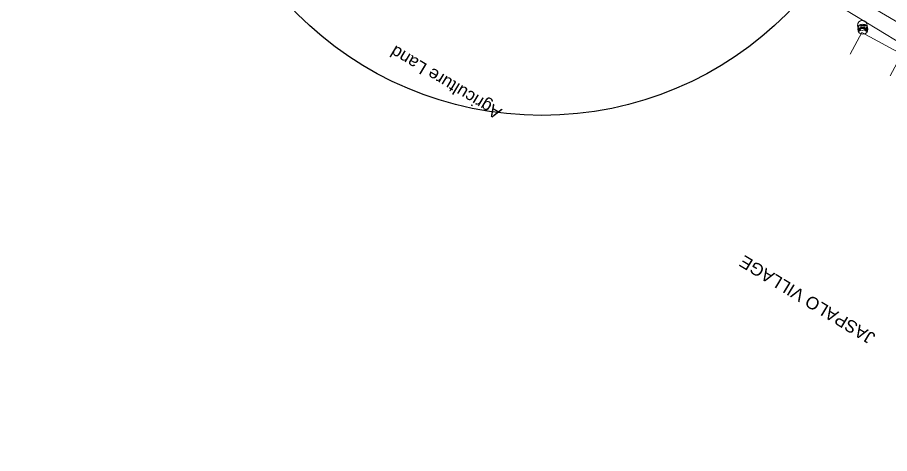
# Model space of a CAD drawing. Header units: metres. Extents: x 593168 to 611286, y 3401475 to 3412398.
# Drawn here: x 603054.8 to 603231.4, y 3406213.4 to 3406301.7 of the extents above; entities that cross this region are included whole.
import ezdxf

# ---------------------------------------------------------------- set-up
doc = ezdxf.new("R2010")
doc.units = ezdxf.units.M
doc.header["$MEASUREMENT"] = 0
for name, color, linetype, lineweight in [('Electric Pole', 251, 'Continuous', 0), ('Residential Building Pucca', 251, 'Continuous', 0), ('Side Details', 251, 'Continuous', 0), ('Subroad Edge', 34, 'Continuous', 0), ('Telephone_Pole', 251, 'Continuous', 0), ('Village Name', 7, 'Continuous', 0)]:
    doc.layers.add(name, color=color, linetype=linetype, lineweight=lineweight)
doc.styles.get("Standard").update_dxf_attribs({"font": 'arial_0.ttf'})
doc.styles.add('Vill txt', font='arial_0.ttf', dxfattribs={"height": 3})

# ---------------------------------------------------------------- blocks, each defined once
blk = doc.blocks.new('EP')
blk.add_hatch(color=8).paths.add_polyline_path([(-0.21, -0.05), (-0.21, 0.16), (-0.93, -0.01), (-0.31, 0.07), (-0.31, -0.19), (0.31, 0), (0.31, -0.24), (0.94, -0.01), (0.41, -0.1), (0.43, 0.15)])
at = {"color": 8}
for p, q in [((-0.93, -0.01), (-0.21, 0.16)), ((-0.31, 0.07), (-0.93, -0.01)), ((-0.31, -0.19), (-0.31, 0.07)), ((0.31, 0), (-0.31, -0.19)), ((-0.21, 0.16), (-0.21, -0.05)), ((-0.21, -0.05), (0.43, 0.15)), ((0.31, -0.24), (0.31, 0)), ((0.43, 0.15), (0.41, -0.1)), ((0.94, -0.01), (0.31, -0.24)), ((0.41, -0.1), (0.94, -0.01))]:
    blk.add_line(p, q, dxfattribs=at)
blk.add_circle((0, 0), 1, dxfattribs=at)
blk = doc.blocks.new('TP')
at = {"layer": 'Telephone_Pole'}
blk.add_hatch(color=8, dxfattribs=at).paths.add_polyline_path([(0.49, 0.08, -0.516403), (0.5, 0.04, 0.157799), (0.42, -0.19, 0.257253), (0.43, -0.21), (0.7, -0.4, 0.297943), (0.73, -0.4, 0.213635), (0.94, -0.09, 0.292624), (0.86, 0.1, 0.314672), (-0.86, 0.1, 0.297888), (-0.94, -0.1, 0.205841), (-0.73, -0.4, 0.297943), (-0.7, -0.4), (-0.43, -0.21, 0.257253), (-0.42, -0.19, 0.155164), (-0.5, 0.04, -0.510878), (-0.49, 0.08, -0.167449)])
at = {"layer": 'Telephone_Pole', "color": 8}
for p, q in [((-0.7, -0.4), (-0.43, -0.21)), ((-0.44, -0.22), (-0.44, -0.22)), ((0.7, -0.4), (0.43, -0.21)), ((0.44, -0.22), (0.44, -0.22))]:
    blk.add_line(p, q, dxfattribs=at)
blk.add_circle((0, 0), 1.03, dxfattribs=at)
for centre, radius, start, end in [((0.01, -1.13), 1.5, 55.3659, 125.2353), ((-0.48, 0.05), 0.0243, 109.2181, 217.464), ((-0.82, -0.21), 0.402, 2.1844, 37.464), ((0.01, -1.34), 1.5, 71.1943, 109.2181), ((0.82, -0.21), 0.402, 141.9464, 177.8156), ((0.48, 0.06), 0.0243, 321.9464, 71.1943), ((0.75, -0.06), 0.194, 350.1231, 55.3659), ((-0.44, -0.19), 0.0258, 304.4776, 2.1844), ((0.44, -0.19), 0.0258, 177.8156, 235.5224), ((0.72, -0.38), 0.0258, 235.5224, 301.8866), ((0.49, -0.01), 0.462, 301.8866, 350.1231)]:
    blk.add_arc(centre, radius, start, end, dxfattribs=at)

msp = doc.modelspace()

# ---------------------------------------------------------------- linework, layer by layer
at = {"color": 3}
msp.add_circle((603161.0425, 3406351.8987), 70, dxfattribs=at)
at = {"layer": 'Residential Building Pucca'}
msp.add_polyline3d([(603223.4183, 3406294.2764, 260.6097), (603225.796, 3406298.6732, 260.6097), (603233.8894, 3406294.2964, 261.1926), (603231.5117, 3406289.8996, 261.1926)], dxfattribs=at)
at = {"layer": 'Subroad Edge'}
for points in [[(603055.7915, 3406406.5664, 259.3051), (603096.4437, 3406382.6369, 259.3091), (603121.6494, 3406368.0778, 259.5151), (603147.3935, 3406351.3238, 259.5251), (603182.9396, 3406330.1368, 259.614), (603231.3953, 3406301.7185, 259.625), (603274.5255, 3406276.2392, 259.673), (603306.1859, 3406256.799, 259.612), (603339.3885, 3406237.5874, 259.764)], [(603054.836, 3406403.5931, 259.3761), (603057.6661, 3406402.2503, 259.3511), (603061.6013, 3406400.1068, 259.3901), (603096.6194, 3406379.0409, 259.3851), (603118.8428, 3406364.5883, 259.6), (603146.5408, 3406348.665, 259.613), (603182.0762, 3406327.8396, 259.643), (603228.8123, 3406299.4487, 259.712), (603266.1722, 3406276.7716, 259.633), (603270.6954, 3406273.7738, 259.622), (603272.3598, 3406272.9489, 259.699), (603305.1632, 3406254.143, 259.64), (603338.3658, 3406234.9314, 259.792), (603374.1318, 3406213.4159, 259.778)]]:
    msp.add_polyline3d(points, dxfattribs=at)

# ---------------------------------------------------------------- block references
at = {"layer": 'Electric Pole', "xscale": 0.999707826989537, "yscale": 0.999707826989537, "zscale": 0.999707826989537}
msp.add_blockref('EP', (603225.8917, 3406300.1323, 260.8287), dxfattribs=at)
at = {"layer": 'Telephone_Pole', "xscale": 0.999707826989537, "yscale": 0.999707826989537, "zscale": 0.999707826989537}
msp.add_blockref('TP', (603225.9891, 3406299.3788, 260.1949), dxfattribs=at)

# ---------------------------------------------------------------- texts
at = {"layer": 'Side Details'}
msp.add_text('Agriculture Land', height=2.5, rotation=149, dxfattribs=at).set_placement((603153.1193, 3406283.0879, 156.3202))
at = {"layer": 'Village Name', "style": 'Vill txt'}
msp.add_text('JASPALO VILLAGE', height=2.5, rotation=148.81202, dxfattribs=at).set_placement((603228.7545, 3406237.5197, 156.3202))

doc.saveas('drawing.dxf')
